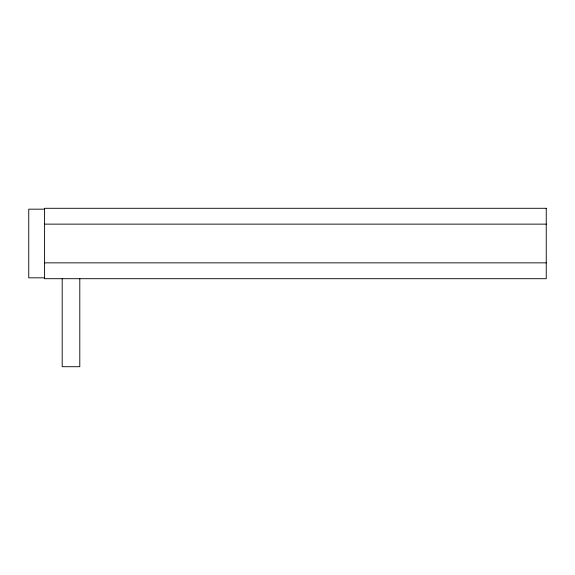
<?xml version="1.0" encoding="UTF-8"?>
<svg xmlns="http://www.w3.org/2000/svg" width="575" height="575" viewBox="0 0 575 575"><rect width="100%" height="100%" fill="white"/><g stroke="black" fill="none" stroke-linecap="round" stroke-linejoin="round"><path stroke-width="0.86" d="M44.591 209.171L28.75 209.171L28.75 277.818L44.591 277.818M44.591 224.135L546.25 224.135M44.591 262.854L546.25 262.861M79.796 278.702L79.796 366.706L62.193 366.706L62.193 278.702M546.25 208.294L44.591 208.294L44.591 278.702L546.25 278.702L546.25 208.294"/></g></svg>
